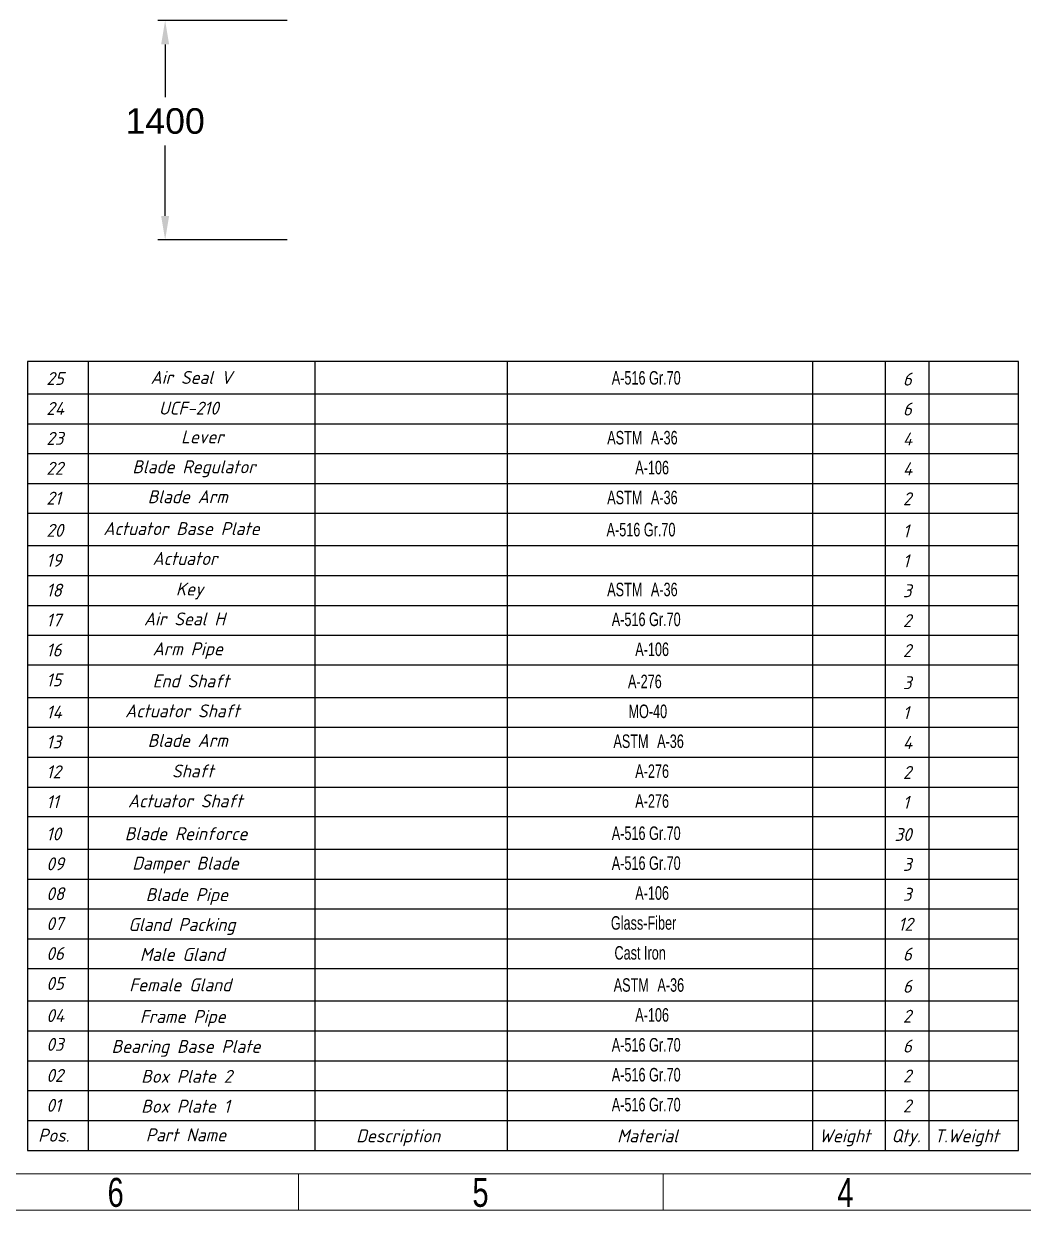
# Model space of a CAD drawing. Header units: millimetres. Extents: x 953 to 17674, y 376 to 6295.
# Drawn here: x 3200 to 5940, y 555 to 3808 of the extents above; entities that cross this region are included whole.
import ezdxf

# ---------------------------------------------------------------- set-up
doc = ezdxf.new("R2010")
doc.units = ezdxf.units.MM
doc.styles.add('GOST-2.304_Type-B_italic', font='')
doc.styles.add('SLDTEXTSTYLE0', font='TXT', dxfattribs={"width": 0.75})
doc.styles.add('SLDTEXTSTYLE4', font='TXT', dxfattribs={"width": 0.7})
doc.styles.get("Standard").update_dxf_attribs({"font": 'arial.ttf'})
doc.styles.get('GOST-2.304_Type-B_italic').set_extended_font_data('GOST Common', italic=True)
doc.dimstyles.new('Copy of ISO-25', dxfattribs={"dimscale": 20, "dimtxt": 3.5, "dimasz": 3.302, "dimexe": 1, "dimexo": 1, "dimgap": 1.524, "dimtad": 1, "dimtih": 1, "dimtoh": 1, "dimlfac": 20, "dimzin": 0, "dimtxsty": 'Standard', "dimcen": 2.5, "dimazin": 0, "dimtfac": 1, "dimtmove": 0, "dimatfit": 3, "dimfxl": 1, "dimtzin": 0, "dimarcsym": 0})

# ---------------------------------------------------------------- blocks, each defined once
blk = doc.blocks.new('*D4')
at = {"color": 0, "lineweight": -2, "transparency": 16777216}
for p, q in [((3921.9, 3816.9), (3567.7, 3816.9)), ((3587.7, 3750.9), (3587.7, 3606.9)), ((3587.7, 3281.1), (3587.7, 3474.4)), ((3921.9, 3215), (3567.7, 3215))]:
    blk.add_line(p, q, dxfattribs=at)
at = {"color": 0, "transparency": 16777216}
for points in [[(3576.7, 3750.9), (3598.7, 3750.9), (3587.7, 3816.9)], [(3576.7, 3281.1), (3598.7, 3281.1), (3587.7, 3215)]]:
    blk.add_solid(points, dxfattribs=at)
at = {"layer": 'Defpoints', "color": 0, "transparency": 16777216}
for p in [(3941.9, 3816.9), (3587.7, 3215), (3941.9, 3215)]:
    blk.add_point(p, dxfattribs=at)
at = {"color": 0, "transparency": 16777216, "insert": (3587.7, 3540.7), "char_height": 70, "attachment_point": 5}
blk.add_mtext('1400', dxfattribs=at)

msp = doc.modelspace()

# ---------------------------------------------------------------- linework, layer by layer
for p, q in [((3377.34609, 718.84488), (3377.34609, 2881.4667)), ((3998.53241, 718.84488), (3998.53241, 2881.4667)), ((4526.45056, 718.84488), (4526.45056, 2881.4667)), ((5363.19254, 718.84488), (5363.19254, 2881.4667)), ((5561.84582, 718.84488), (5561.84582, 2881.4667)), ((5681.3264, 718.84488), (5681.3264, 2881.4667)), ((3210.57264, 2793.31325), (5926.45802, 2793.31325)), ((3210.57264, 2711.32018), (5926.45802, 2711.32018)), ((3210.57264, 2629.3271), (5926.45802, 2629.3271)), ((3210.57264, 2547.33403), (5926.45802, 2547.33403)), ((3210.57264, 2377.18751), (5926.45802, 2377.18751)), ((3210.57264, 2295.19443), (5926.45802, 2295.19443)), ((3210.57264, 2213.20135), (5926.45802, 2213.20135)), ((3210.57264, 2131.20828), (5926.45802, 2131.20828)), ((3210.57264, 1961.06176), (5926.45802, 1961.06176)), ((3210.57264, 1879.06868), (5926.45802, 1879.06868)), ((3210.57264, 1797.0756), (5926.45802, 1797.0756)), ((3210.57264, 1715.08253), (5926.45802, 1715.08253)), ((3210.57264, 1544.93601), (5926.45802, 1544.93601)), ((3210.57264, 1462.94293), (5926.45802, 1462.94293)), ((3210.57264, 1380.94986), (5926.45802, 1380.94986)), ((3210.57264, 1298.95678), (5926.45802, 1298.95678)), ((3210.57264, 1128.81026), (5926.45802, 1128.81026)), ((3210.57264, 1046.81718), (5926.45802, 1046.81718)), ((3210.57264, 964.82411), (5926.45802, 964.82411)), ((3210.57264, 882.83103), (5926.45802, 882.83103)), ((3210.57264, 800.83795), (5926.45802, 800.83795)), ((3210.57264, 718.84488), (5926.45802, 718.84488))]:
    msp.add_line(p, q)
at = {"linetype": 'Continuous', "lineweight": 20}
for p, q in [((8852.90503, 654.87005), (1052.90534, 654.87005)), ((3952.90522, 654.87005), (3952.90522, 554.87005)), ((4952.90518, 654.87005), (4952.90518, 554.87005)), ((8952.90502, 554.87005), (952.90534, 554.87005))]:
    msp.add_line(p, q, dxfattribs=at)
for points in [[(5926.45802, 2383.34787), (5926.45802, 2881.4667), (3210.57264, 2881.4667), (3210.57264, 2383.34787)], [(5926.45802, 1967.22213), (5926.45802, 2465.34095), (3210.57264, 2465.34095), (3210.57264, 1967.22213)], [(5926.45802, 1551.09638), (5926.45802, 2049.2152), (3210.57264, 2049.2152), (3210.57264, 1551.09638)], [(5926.45802, 1134.97063), (5926.45802, 1633.08945), (3210.57264, 1633.08945), (3210.57264, 1134.97063)], [(5926.45802, 718.84488), (5926.45802, 1216.9637), (3210.57264, 1216.9637), (3210.57264, 718.84488)]]:
    msp.add_lwpolyline(points)

# ---------------------------------------------------------------- texts
at = {"style": 'GOST-2.304_Type-B_italic'}
for s, height, p in [('25', 35.496472, (3262.08398, 2817.29079)), ('Air Seal V', 35.496472, (3547.71738, 2820.33183)), ('6', 35.49647, (5609.75861, 2815.64613)), ('24', 35.496472, (3262.08398, 2735.29771)), ('UCF-210', 35.496472, (3570.48243, 2736.17323)), ('6', 35.49647, (5609.75861, 2733.65305)), ('23', 35.496472, (3262.08398, 2653.30463)), ('Lever', 35.496472, (3631.29093, 2657.3768)), ('4', 35.49647, (5609.75861, 2651.65997)), ('22', 35.496472, (3262.08398, 2571.31156)), ('Blade Regulator', 35.4964725, (3497.75998, 2575.38373)), ('4', 35.49647, (5609.75861, 2569.6669)), ('21', 35.496472, (3262.08398, 2489.31848)), ('Blade Arm', 35.496472, (3539.8432, 2493.39065)), ('2', 35.49647, (5609.75861, 2487.67382)), ('Actuator Base Plate', 35.4964725, (3418.40416, 2405.89079)), ('20', 35.496472, (3262.08398, 2401.16504)), ('1', 35.49647, (5609.75861, 2399.52038)), ('19', 35.496472, (3262.08398, 2319.17196)), ('Actuator', 35.496472, (3552.98376, 2323.89772)), ('1', 35.49647, (5609.75861, 2317.5273)), ('18', 35.496472, (3262.08398, 2237.17888)), ('Key', 35.496472, (3617.09345, 2240.30378)), ('3', 35.49647, (5609.75861, 2235.53422)), ('17', 35.496472, (3262.08398, 2155.18581)), ('Air Seal H', 35.496472, (3529.48075, 2158.31071)), ('2', 35.49647, (5609.75861, 2153.54115)), ('16', 35.496472, (3262.08398, 2073.19273)), ('Arm Pipe', 35.496472, (3553.50691, 2076.31763)), ('2', 35.49647, (5609.75861, 2071.54807)), ('15', 35.496472, (3262.08398, 1991.19966)), ('End Shaft', 35.496472, (3553.50691, 1988.16419)), ('3', 35.49647, (5609.75861, 1983.39463)), ('14', 35.496472, (3262.08398, 1903.04621)), ('Actuator Shaft', 35.4964725, (3477.91589, 1906.17111)), ('1', 35.49647, (5609.75861, 1901.40155)), ('13', 35.496472, (3262.08398, 1821.05314)), ('Blade Arm', 35.496472, (3539.8432, 1825.12531)), ('4', 35.49647, (5609.75861, 1819.40848)), ('12', 35.496472, (3262.08398, 1739.06006)), ('Shaft ', 35.496472, (3606.27383, 1741.36136)), ('2', 35.49647, (5609.75861, 1737.4154)), ('11', 35.496472, (3262.08398, 1657.06698)), ('Actuator Shaft ', 35.4964725, (3485.69757, 1659.36828)), ('1', 35.49647, (5609.75861, 1655.42232)), ('10', 35.496472, (3262.08398, 1568.91354)), ('Blade Reinforce', 35.4964725, (3477.03154, 1569.50811)), ('30', 35.496472, (5586.70068, 1567.26888)), ('09', 35.496472, (3262.08398, 1486.92046)), ('Damper Blade', 35.4964725, (3497.5217, 1488.652)), ('3', 35.49647, (5609.75861, 1485.2758)), ('08', 35.496472, (3262.08398, 1404.92739)), ('Blade Pipe', 35.496472, (3534.31089, 1402.45943)), ('3', 35.49647, (5609.75861, 1403.28273)), ('07', 35.496472, (3262.08398, 1322.93431)), ('Gland Packing', 35.4964725, (3486.93272, 1320.46636)), ('12', 35.496472, (5597.03513, 1321.28965)), ('06', 35.496472, (3262.08398, 1240.94123)), ('Male Gland', 35.496472, (3518.56317, 1238.47328)), ('6', 35.49647, (5609.75861, 1239.29657)), ('05', 35.496472, (3262.08398, 1158.94816)), ('Female Gland', 35.4964725, (3489.35628, 1155.18187)), ('6', 35.49647, (5609.75861, 1151.14313)), ('04', 35.496472, (3262.08398, 1070.79471)), ('Frame Pipe', 35.496472, (3518.56317, 1068.32676)), ('2', 35.49647, (5609.75861, 1069.15005)), ('03', 35.496472, (3262.08398, 991.88182)), ('Bearing Base Plate', 35.4964725, (3440.77315, 986.33369)), ('6', 35.49647, (5609.75861, 987.15698)), ('02', 35.496472, (3262.08398, 906.80856)), ('Box Plate 2', 35.4964725, (3521.96501, 904.34061)), ('2', 35.49647, (5609.75861, 905.1639)), ('01', 35.496472, (3262.08398, 824.81549)), ('Box Plate 1', 35.4964725, (3521.96501, 822.34753)), ('2', 35.49647, (5609.75861, 823.17083)), ('Pos.', 35.496472, (3239.60652, 742.82241)), ('Part Name', 35.496472, (3534.66254, 743.8133)), ('Description', 35.4964725, (4111.26722, 741.17775)), ('Material', 35.496472, (4826.65295, 741.17775)), ('Weight', 35.496472, (5380.05732, 741.17775)), ('Qty.', 35.496472, (5578.41948, 741.17775)), ('T.Weight', 35.496472, (5695.91708, 741.17775))]:
    msp.add_text(s, height=height, dxfattribs=at).set_placement(p)
at = {"color": 0, "style": 'SLDTEXTSTYLE4', "width": 0.7}
for s, height, p in [('A-516 Gr.70', 37.0416667, (4811.84521, 2818.45132)), ('ASTM', 37.041667, (4799.32186, 2654.46516)), ('A-36', 37.041667, (4919.15156, 2654.46516)), ('A-106', 37.041667, (4876.21208, 2572.47209)), ('ASTM', 37.041667, (4799.32186, 2490.47901)), ('A-36', 37.041667, (4919.15156, 2490.47901)), ('A-516 Gr.70', 37.0416667, (4797.57735, 2402.32557)), ('ASTM', 37.041667, (4799.32186, 2238.33941)), ('A-36', 37.041667, (4919.15156, 2238.33941)), ('A-516 Gr.70', 37.0416667, (4811.84521, 2156.34634)), ('A-106', 37.041667, (4876.21208, 2074.35326)), ('A-276', 37.041667, (4856.30215, 1986.19982)), ('MO-40', 37.041667, (4857.63861, 1904.20674)), ('ASTM', 37.041667, (4816.35969, 1822.21367)), ('A-36', 37.041667, (4936.1894, 1822.21367)), ('A-276', 37.041667, (4876.21208, 1740.22059)), ('A-276', 37.041667, (4876.21208, 1658.22751)), ('A-516 Gr.70', 37.0416667, (4811.84521, 1570.07407)), ('A-516 Gr.70', 37.0416667, (4811.84521, 1488.08099)), ('A-106', 37.041667, (4876.21208, 1406.08792)), ('Glass-Fiber', 37.0416667, (4809.4961, 1324.09484)), ('Cast Iron', 37.041667, (4819.24659, 1242.10176)), ('ASTM', 37.041667, (4817.12843, 1153.94832)), ('A-36', 37.041667, (4936.95813, 1153.94832)), ('A-106', 37.041667, (4876.21208, 1071.95524)), ('A-516 Gr.70', 37.0416667, (4811.84521, 989.96217)), ('A-516 Gr.70', 37.0416667, (4811.84521, 907.96909)), ('A-516 Gr.70', 37.0416667, (4811.84521, 825.97602))]:
    msp.add_text(s, height=height, dxfattribs=at).set_placement(p)
at = {"linetype": 'Continuous', "lineweight": 20, "char_height": 79.375, "attachment_point": 2, "style": 'SLDTEXTSTYLE0'}
for s, insert in [('6', (3452.10598, 643.64021)), ('5', (4452.10594, 643.64021)), ('4', (5452.1059, 643.64021))]:
    msp.add_mtext(s, dxfattribs=dict(at, insert=insert))

# ---------------------------------------------------------------- dimensions: what is measured, and where the dimension line sits
dim = msp.add_linear_dim(base=(3587.66092, 3215.03694), p1=(3941.89899, 3816.8992), p2=(3941.89899, 3215.03694), angle=90, text='1400', dimstyle='Copy of ISO-25')
dim.commit()
dim.dimension.update_dxf_attribs({"geometry": '*D4', "text_midpoint": (3587.66092, 3540.66002), "dimtype": 160})

doc.saveas('drawing.dxf')
